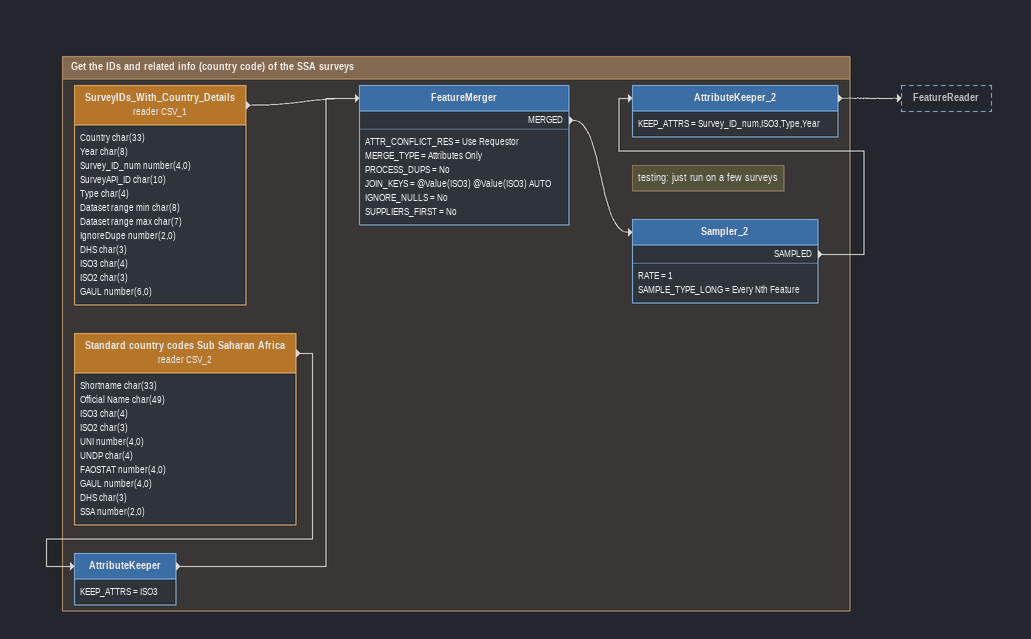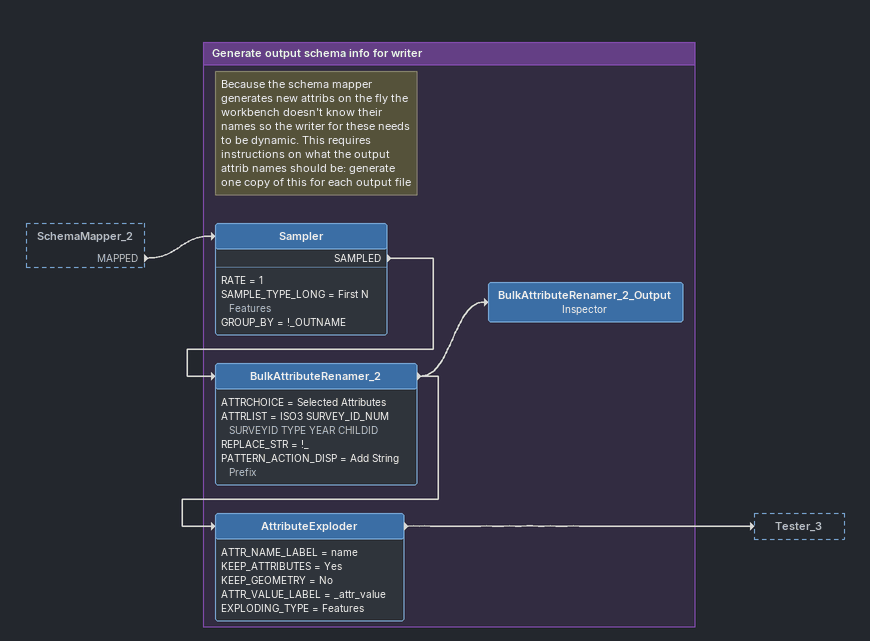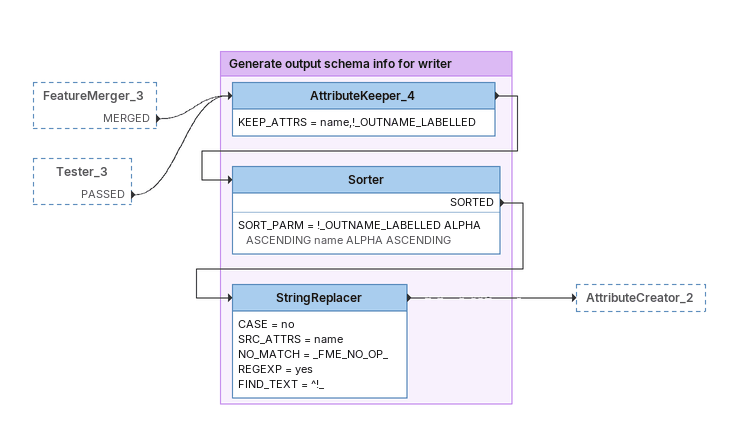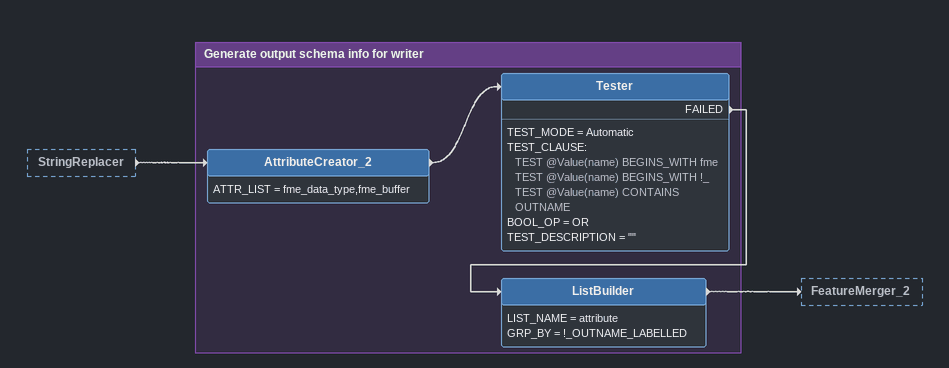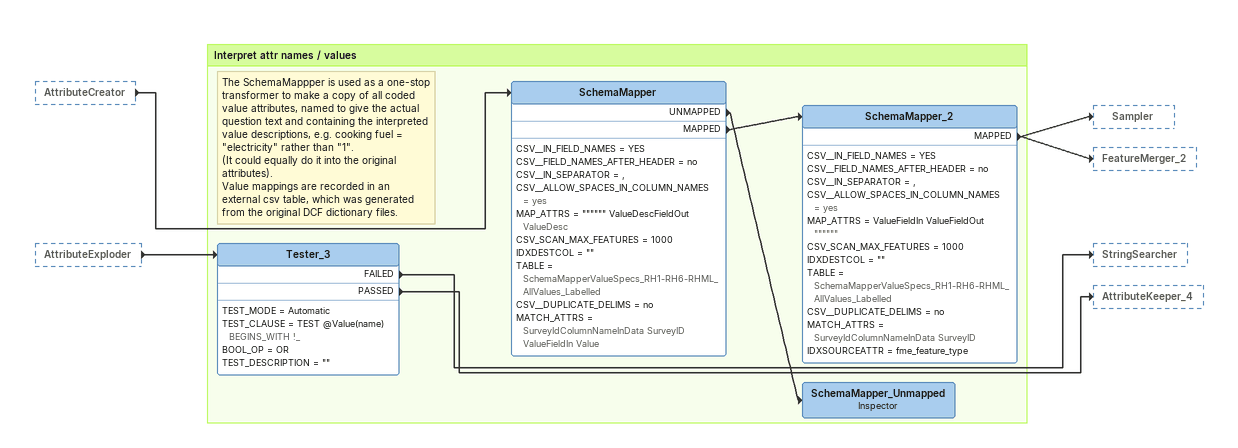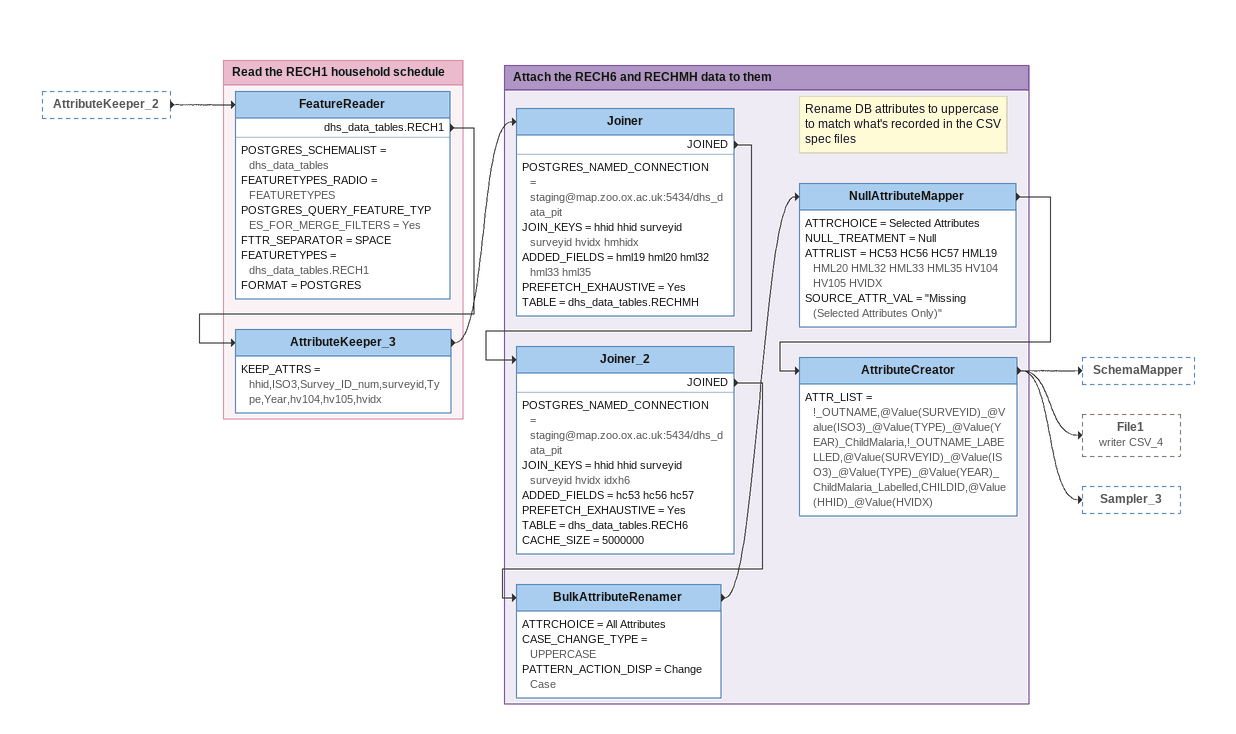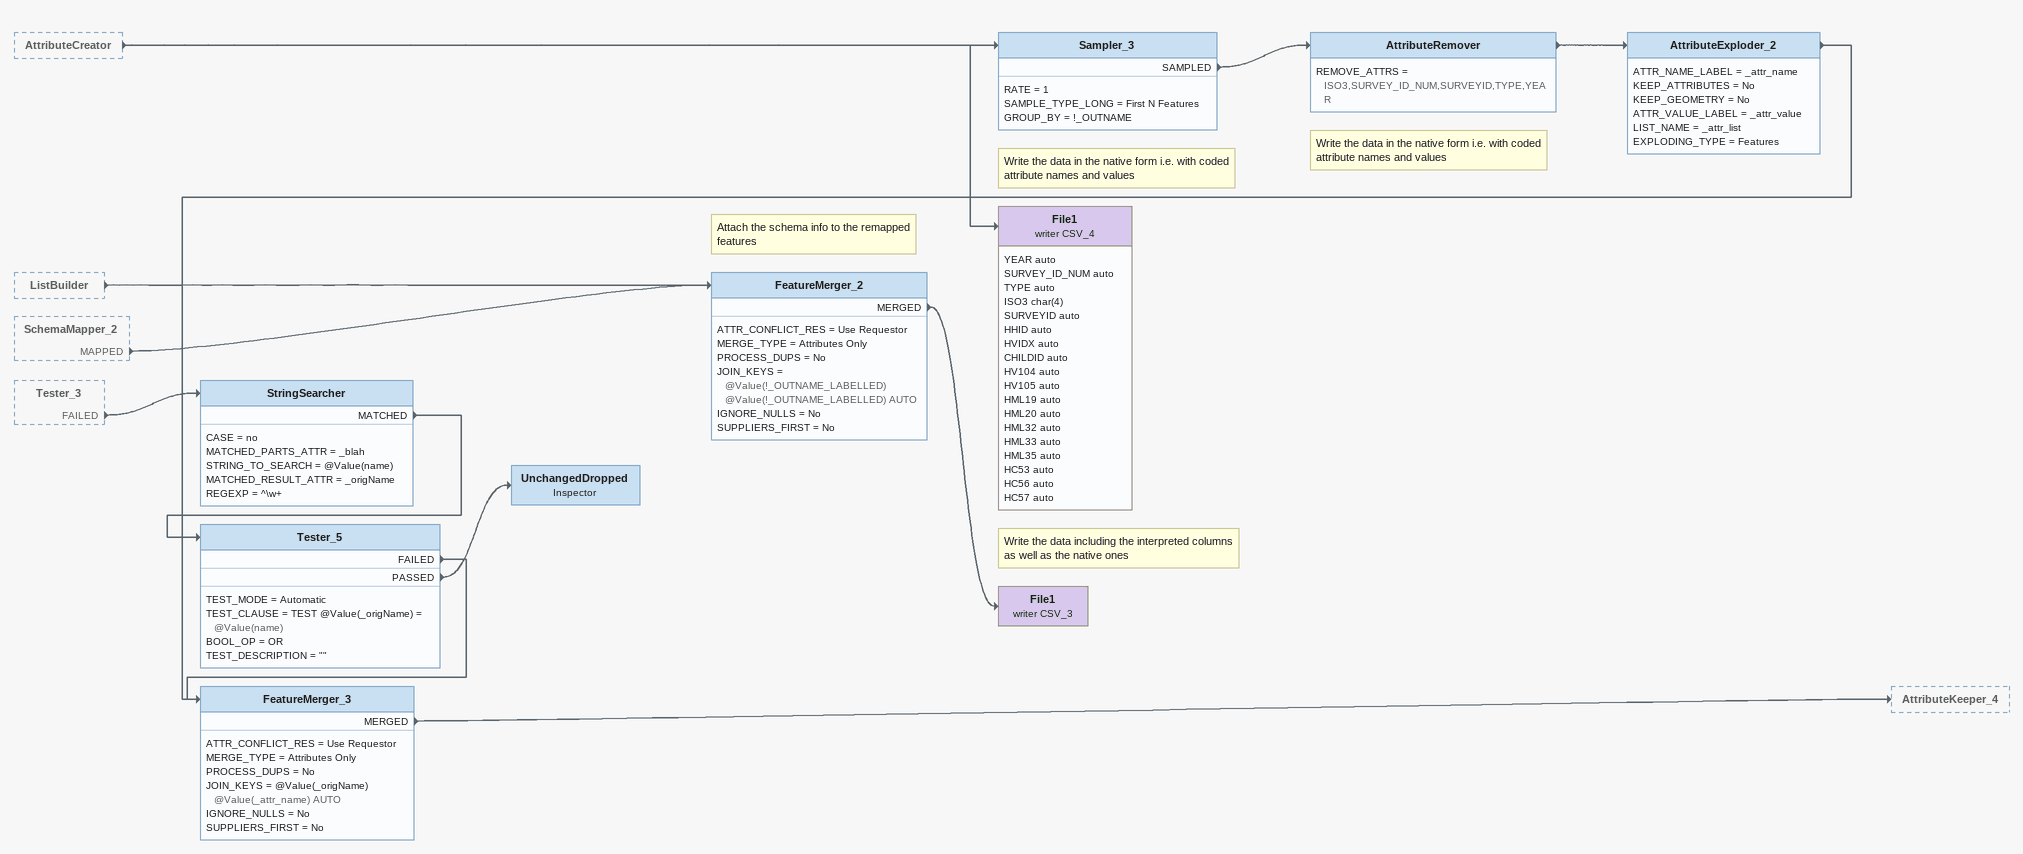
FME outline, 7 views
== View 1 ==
Bookmark: Get the IDs and related info (country code) of the SSA surveys
SurveyIDs_With_Country_Details (reader CSV_1)
    attributes: Country char(33), Year char(8), Survey_ID_num number(4,0), SurveyAPI_ID char(10), Type char(4), Dataset range min char(8), Dataset range max char(7), IgnoreDupe number(2,0), DHS char(3), ISO3 char(4), ISO2 char(3), GAUL number(6,0)
    -> FeatureMerger
Standard country codes Sub Saharan Africa (reader CSV_2)
    attributes: Shortname char(33), Official Name char(49), ISO3 char(4), ISO2 char(3), UNI number(4,0), UNDP char(4), FAOSTAT number(4,0), GAUL number(4,0), DHS char(3), SSA number(2,0)
    -> AttributeKeeper
AttributeKeeper
    KEEP_ATTRS = ISO3
    -> FeatureMerger
FeatureMerger
    ATTR_CONFLICT_RES = Use Requestor
    MERGE_TYPE = Attributes Only
    PROCESS_DUPS = No
    JOIN_KEYS = @Value(ISO3) @Value(ISO3) AUTO
    IGNORE_NULLS = No
    SUPPLIERS_FIRST = No
    MERGED -> Sampler_2
Note: testing: just run on a few surveys
Sampler_2
    RATE = 1
    SAMPLE_TYPE_LONG = Every Nth Feature
    SAMPLED -> AttributeKeeper_2
AttributeKeeper_2
    KEEP_ATTRS = Survey_ID_num,ISO3,Type,Year
    -> FeatureReader

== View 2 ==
SchemaMapper_2 [outside]
    MAPPED -> Sampler

Bookmark: Generate output schema info for writer
Note: Because the schema mapper generates new attribs on the fly the workbench doesn't know their names so the writer for these needs to be dynamic. This requires instructions on what the output attrib names should be: generate one copy of this for each output file
Sampler
    RATE = 1
    SAMPLE_TYPE_LONG = First N Features
    GROUP_BY = !_OUTNAME
    SAMPLED -> BulkAttributeRenamer_2
BulkAttributeRenamer_2
    ATTRCHOICE = Selected Attributes
    ATTRLIST = ISO3 SURVEY_ID_NUM SURVEYID TYPE YEAR CHILDID
    REPLACE_STR = !_
    PATTERN_ACTION_DISP = Add String Prefix
    -> AttributeExploder
    -> BulkAttributeRenamer_2_Output
AttributeExploder
    ATTR_NAME_LABEL = name
    KEEP_ATTRIBUTES = Yes
    KEEP_GEOMETRY = No
    ATTR_VALUE_LABEL = _attr_value
    EXPLODING_TYPE = Features
    -> Tester_3
BulkAttributeRenamer_2_Output: Inspector

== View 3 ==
FeatureMerger_3 [outside]
    MERGED -> AttributeKeeper_4
Tester_3 [outside]
    PASSED -> AttributeKeeper_4

Bookmark: Generate output schema info for writer
AttributeKeeper_4
    KEEP_ATTRS = name,!_OUTNAME_LABELLED
    -> Sorter
Sorter
    SORT_PARM = !_OUTNAME_LABELLED ALPHA ASCENDING name ALPHA ASCENDING
    SORTED -> StringReplacer
StringReplacer
    CASE = no
    SRC_ATTRS = name
    NO_MATCH = _FME_NO_OP_
    REGEXP = yes
    FIND_TEXT = ^!_
    -> AttributeCreator_2

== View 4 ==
StringReplacer [outside]
    -> AttributeCreator_2

Bookmark: Generate output schema info for writer
AttributeCreator_2
    ATTR_LIST = fme_data_type,fme_buffer
    -> Tester
Tester
    TEST_MODE = Automatic
    TEST_CLAUSE:
      TEST @Value(name) BEGINS_WITH fme
      TEST @Value(name) BEGINS_WITH !_
      TEST @Value(name) CONTAINS OUTNAME
    BOOL_OP = OR
    TEST_DESCRIPTION = ""
    FAILED -> ListBuilder
ListBuilder
    LIST_NAME = attribute
    GRP_BY = !_OUTNAME_LABELLED
    -> FeatureMerger_2

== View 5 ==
AttributeCreator [outside]
    -> SchemaMapper
AttributeExploder [outside]
    -> Tester_3

Bookmark: Interpret attr names / values
Note: The SchemaMappper is used as a one-stop transformer to make a copy of all coded value attributes, named to give the actual question text and containing the interpreted value descriptions, e.g. cooking fuel = "electricity" rather than "1". / (It could equally do it into the original attributes). / Value mappings are recorded in an external csv table, which was generated from the original DCF dictionary files.
SchemaMapper
    CSV__IN_FIELD_NAMES = YES
    CSV__FIELD_NAMES_AFTER_HEADER = no
    CSV__IN_SEPARATOR = ,
    CSV__ALLOW_SPACES_IN_COLUMN_NAMES = yes
    MAP_ATTRS = """""" ValueDescFieldOut ValueDesc
    CSV_SCAN_MAX_FEATURES = 1000
    IDXDESTCOL = ""
    TABLE = SchemaMapperValueSpecs_RH1-RH6-RHML_AllValues_Labelled
    CSV__DUPLICATE_DELIMS = no
    MATCH_ATTRS = SurveyIdColumnNameInData SurveyID ValueFieldIn Value
    UNMAPPED -> SchemaMapper_Unmapped
    MAPPED -> SchemaMapper_2
SchemaMapper_2
    CSV__IN_FIELD_NAMES = YES
    CSV__FIELD_NAMES_AFTER_HEADER = no
    CSV__IN_SEPARATOR = ,
    CSV__ALLOW_SPACES_IN_COLUMN_NAMES = yes
    MAP_ATTRS = ValueFieldIn ValueFieldOut """"""
    CSV_SCAN_MAX_FEATURES = 1000
    IDXDESTCOL = ""
    TABLE = SchemaMapperValueSpecs_RH1-RH6-RHML_AllValues_Labelled
    CSV__DUPLICATE_DELIMS = no
    MATCH_ATTRS = SurveyIdColumnNameInData SurveyID
    IDXSOURCEATTR = fme_feature_type
    MAPPED -> Sampler
    MAPPED -> FeatureMerger_2
Tester_3
    TEST_MODE = Automatic
    TEST_CLAUSE = TEST @Value(name) BEGINS_WITH !_
    BOOL_OP = OR
    TEST_DESCRIPTION = ""
    FAILED -> StringSearcher
    PASSED -> AttributeKeeper_4
SchemaMapper_Unmapped: Inspector

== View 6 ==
AttributeKeeper_2 [outside]
    -> FeatureReader

Bookmark: Read the RECH1 household schedule
FeatureReader
    POSTGRES_SCHEMALIST = dhs_data_tables
    FEATURETYPES_RADIO = FEATURETYPES
    POSTGRES_QUERY_FEATURE_TYPES_FOR_MERGE_FILTERS = Yes
    FTTR_SEPARATOR = SPACE
    FEATURETYPES = dhs_data_tables.RECH1
    FORMAT = POSTGRES
    dhs_data_tables.RECH1 -> AttributeKeeper_3
AttributeKeeper_3
    KEEP_ATTRS = hhid,ISO3,Survey_ID_num,surveyid,Type,Year,hv104,hv105,hvidx
    -> Joiner

Bookmark: Attach the RECH6 and RECHMH data to them
Joiner
    POSTGRES_NAMED_CONNECTION = staging@map.zoo.ox.ac.uk:5434/dhs_data_pit
    JOIN_KEYS = hhid hhid surveyid surveyid hvidx hmhidx
    ADDED_FIELDS = hml19 hml20 hml32 hml33 hml35
    PREFETCH_EXHAUSTIVE = Yes
    TABLE = dhs_data_tables.RECHMH
    JOINED -> Joiner_2
Joiner_2
    POSTGRES_NAMED_CONNECTION = staging@map.zoo.ox.ac.uk:5434/dhs_data_pit
    JOIN_KEYS = hhid hhid surveyid surveyid hvidx idxh6
    ADDED_FIELDS = hc53 hc56 hc57
    PREFETCH_EXHAUSTIVE = Yes
    TABLE = dhs_data_tables.RECH6
    CACHE_SIZE = 5000000
    JOINED -> BulkAttributeRenamer
Note: Rename DB attributes to uppercase to match what's recorded in the CSV spec files
BulkAttributeRenamer
    ATTRCHOICE = All Attributes
    CASE_CHANGE_TYPE = UPPERCASE
    PATTERN_ACTION_DISP = Change Case
    -> NullAttributeMapper
NullAttributeMapper
    ATTRCHOICE = Selected Attributes
    NULL_TREATMENT = Null
    ATTRLIST = HC53 HC56 HC57 HML19 HML20 HML32 HML33 HML35 HV104 HV105 HVIDX
    SOURCE_ATTR_VAL = "Missing (Selected Attributes Only)"
    -> AttributeCreator
AttributeCreator
    ATTR_LIST = !_OUTNAME,@Value(SURVEYID)_@Value(ISO3)_@Value(TYPE)_@Value(YEAR)_ChildMalaria,!_OUTNAME_LABELLED,@Value(SURVEYID)_@Value(ISO3)_@Value(TYPE)_@Value(YEAR)_ChildMalaria_Labelled,CHILDID,@Value(HHID)_@Value(HVIDX)
    -> SchemaMapper
    -> File1 (writer CSV_4)
    -> Sampler_3

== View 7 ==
AttributeCreator [outside]
    -> File1 (writer CSV_4)
    -> Sampler_3
ListBuilder [outside]
    -> FeatureMerger_2
SchemaMapper_2 [outside]
    MAPPED -> FeatureMerger_2
Tester_3 [outside]
    FAILED -> StringSearcher
Sampler_3
    RATE = 1
    SAMPLE_TYPE_LONG = First N Features
    GROUP_BY = !_OUTNAME
    SAMPLED -> AttributeRemover
Note: Write the data in the native form i.e. with coded attribute names and values
AttributeRemover
    REMOVE_ATTRS = ISO3,SURVEY_ID_NUM,SURVEYID,TYPE,YEAR
    -> AttributeExploder_2
AttributeExploder_2
    ATTR_NAME_LABEL = _attr_name
    KEEP_ATTRIBUTES = No
    KEEP_GEOMETRY = No
    ATTR_VALUE_LABEL = _attr_value
    LIST_NAME = _attr_list
    EXPLODING_TYPE = Features
    -> FeatureMerger_3
Note: Write the data in the native form i.e. with coded attribute names and values
File1 (writer CSV_4)
    attributes: YEAR auto, SURVEY_ID_NUM auto, TYPE auto, ISO3 char(4), SURVEYID auto, HHID auto, HVIDX auto, CHILDID auto, HV104 auto, HV105 auto, HML19 auto, HML20 auto, HML32 auto, HML33 auto, HML35 auto, HC53 auto, HC56 auto, HC57 auto
StringSearcher
    CASE = no
    MATCHED_PARTS_ATTR = _blah
    STRING_TO_SEARCH = @Value(name)
    MATCHED_RESULT_ATTR = _origName
    REGEXP = ^\w+
    MATCHED -> Tester_5
Tester_5
    TEST_MODE = Automatic
    TEST_CLAUSE = TEST @Value(_origName) = @Value(name)
    BOOL_OP = OR
    TEST_DESCRIPTION = ""
    FAILED -> FeatureMerger_3
    PASSED -> UnchangedDropped
UnchangedDropped: Inspector
FeatureMerger_3
    ATTR_CONFLICT_RES = Use Requestor
    MERGE_TYPE = Attributes Only
    PROCESS_DUPS = No
    JOIN_KEYS = @Value(_origName) @Value(_attr_name) AUTO
    IGNORE_NULLS = No
    SUPPLIERS_FIRST = No
    MERGED -> AttributeKeeper_4
Note: Attach the schema info to the remapped features
FeatureMerger_2
    ATTR_CONFLICT_RES = Use Requestor
    MERGE_TYPE = Attributes Only
    PROCESS_DUPS = No
    JOIN_KEYS = @Value(!_OUTNAME_LABELLED) @Value(!_OUTNAME_LABELLED) AUTO
    IGNORE_NULLS = No
    SUPPLIERS_FIRST = No
    MERGED -> File1 (writer CSV_3)
Note: Write the data including the interpreted columns as well as the native ones
File1 (writer CSV_3)
